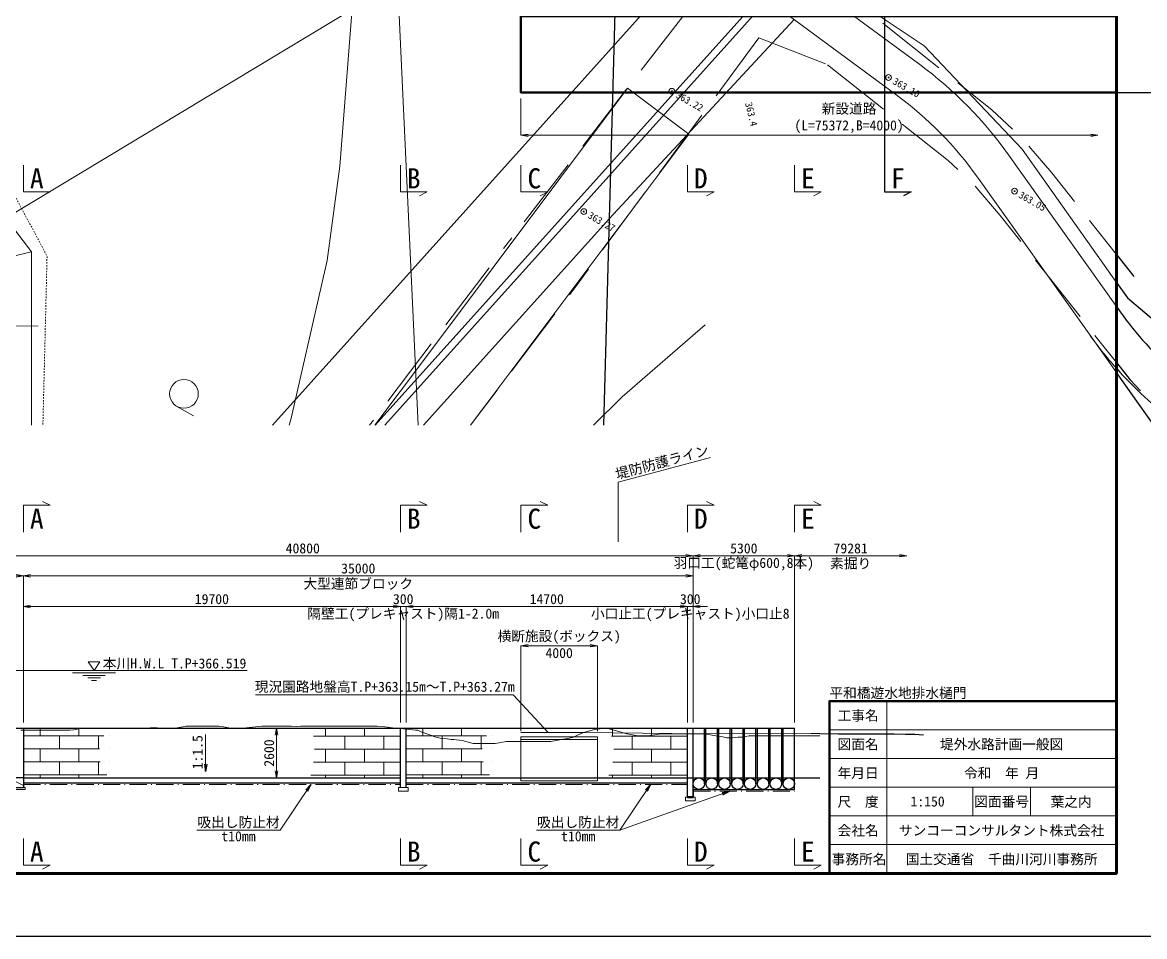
# Model space of a CAD drawing. Header units: millimetres. Extents: x 674276 to 929995, y 351572 to 521225.
# Drawn here: x 776318 to 834960, y 351572 to 399312 of the extents above; entities that cross this region are included whole.
import ezdxf
from ezdxf.enums import TextEntityAlignment as Align

# ---------------------------------------------------------------- set-up
doc = ezdxf.new("R2010")
doc.units = ezdxf.units.MM
doc.header["$LTSCALE"] = 150
doc.header["$PDSIZE"] = 300
doc.linetypes.add('561019', pattern=[1, 0.5, -0.5])
doc.linetypes.add('SXF_一点短鎖線', pattern=[9.25, 6, -1.5, 0.25, -1.5])
doc.layers.get('Defpoints').update_dxf_attribs({"color": 153})
for name, color, linetype, lineweight in [('+line-堤防防護ライン', 5, 'Continuous', 25), ('D-BGD', 7, 'Continuous', 13), ('D-BYP-STR1', 2, 'Continuous', 13), ('D-BYP-STR2', 6, 'Continuous', 25), ('D-BYP-STR4', 6, 'Continuous', 25), ('D-BYP-STR6', 2, 'SXF_一点短鎖線', 13), ('D-BYP-STR7', 2, 'Continuous', 13), ('D-STR', 1, 'Continuous', 50), ('D-STR-DIM', 7, 'Continuous', 13), ('D-STR-HTXT', 7, 'Continuous', 13), ('D-STR-TXT', 7, 'Continuous', 13), ('D-TTL', 2, 'Continuous', 140), ('D-TTL-FRAM', 2, 'Continuous', 50), ('D-TTL-LINE', 7, 'Continuous', 13), ('D-TTL-TXT', 7, 'Continuous', 13), ('●予備設計_LP横断', 7, 'Continuous', 13), ('標高', 7, 'Continuous', 13), ('測点', 7, 'Continuous', 13)]:
    doc.layers.add(name, color=color, linetype=linetype, lineweight=lineweight)
doc.layers.add('D-WORK_1', color=11, linetype='Continuous', plot=False)
doc.styles.add('MS ゴシック', font='MS Gothic.ttf')
doc.styles.add('ＭＳ ゴシック', font='MS Gothic.ttf')
doc.dimstyles.new('DIM-150-F', dxfattribs={"dimscale": 150, "dimtxt": 3.5, "dimasz": 2.5, "dimexe": 0, "dimexo": 2, "dimgap": 0.8, "dimtad": 1, "dimdec": 0, "dimzin": 0, "dimdsep": 46, "dimtxsty": 'MS ゴシック', "dimblk": 'OPEN', "dimcen": 0.1, "dimclrd": 256, "dimclre": 256, "dimclrt": 256, "dimaunit": 1, "dimadec": 4, "dimazin": 0, "dimtfac": 1, "dimtdec": 0, "dimtmove": 2, "dimatfit": 3, "dimldrblk": 'OPEN', "dimfxl": 1, "dimtolj": 1, "dimtzin": 0, "dimlwd": -1, "dimlwe": -1, "dimarcsym": 2})

# ---------------------------------------------------------------- blocks, each defined once
blk = doc.blocks.new('_Open')
at = {"color": 0, "linetype": 'ByBlock', "lineweight": -2}
for p, q in [((-1, 0.17), (0, 0)), ((-1, -0.17), (0, 0)), ((0, 0), (-1, 0))]:
    blk.add_line(p, q, dxfattribs=at)
blk = doc.blocks.new('*D23')
at = {"layer": 'D-STR-DIM', "transparency": 16777216}
for p, q in [((770568, 362756), (770568, 370410)), ((775993, 370410), (770943, 370410)), ((776368, 362756), (776368, 370410))]:
    blk.add_line(p, q, dxfattribs=at)
at = {"layer": 'Defpoints', "color": 0, "transparency": 16777216}
for p in [(770568, 370410), (770568, 362456), (776368, 362456)]:
    blk.add_point(p, dxfattribs=at)
at = {"layer": 'D-STR-DIM', "transparency": 16777216, "xscale": 375, "yscale": 375, "zscale": 375, "rotation": 180}
blk.add_blockref('_Open', (770568, 370410), dxfattribs=at)
at = {"layer": 'D-STR-DIM', "transparency": 16777216, "xscale": 375, "yscale": 375, "zscale": 375}
blk.add_blockref('_Open', (776368, 370410), dxfattribs=at)
at = {"layer": 'D-STR-DIM', "transparency": 16777216, "char_height": 525, "attachment_point": 5, "style": 'MS ゴシック'}
for s, insert in [('\\A1;5800', (773468, 370793)), ('\\A1;川表翼壁', (773468, 369972))]:
    blk.add_mtext(s, dxfattribs=dict(at, insert=insert))
blk = doc.blocks.new('*D24')
at = {"layer": 'D-STR-DIM', "transparency": 16777216}
for p, q in [((776368, 362756), (776368, 370410)), ((776743, 370410), (810993, 370410)), ((811368, 362756), (811368, 370410))]:
    blk.add_line(p, q, dxfattribs=at)
at = {"layer": 'Defpoints', "color": 0, "transparency": 16777216}
for p in [(811368, 370410), (776368, 362456), (811368, 362456, 0)]:
    blk.add_point(p, dxfattribs=at)
at = {"layer": 'D-STR-DIM', "transparency": 16777216, "xscale": 375, "yscale": 375, "zscale": 375, "rotation": 180}
blk.add_blockref('_Open', (776368, 370410), dxfattribs=at)
at = {"layer": 'D-STR-DIM', "transparency": 16777216, "xscale": 375, "yscale": 375, "zscale": 375}
blk.add_blockref('_Open', (811368, 370410), dxfattribs=at)
at = {"layer": 'D-STR-DIM', "transparency": 16777216, "char_height": 525, "attachment_point": 5, "style": 'MS ゴシック'}
for s, insert in [('\\A1;35000', (793868, 370793)), ('\\A1;大型連節ブロック', (793868, 369972))]:
    blk.add_mtext(s, dxfattribs=dict(at, insert=insert))
blk = doc.blocks.new('*D25')
at = {"layer": 'D-STR-DIM', "transparency": 16777216}
for p, q in [((811368, 362756), (811368, 371460)), ((811743, 371460), (816293, 371460)), ((816668, 362756), (816668, 371460))]:
    blk.add_line(p, q, dxfattribs=at)
at = {"layer": 'Defpoints', "color": 0, "transparency": 16777216}
for p in [(816668, 371460), (811368, 362456), (816668, 362456, 641)]:
    blk.add_point(p, dxfattribs=at)
at = {"layer": 'D-STR-DIM', "transparency": 16777216, "xscale": 375, "yscale": 375, "zscale": 375, "rotation": 180}
blk.add_blockref('_Open', (811368, 371460), dxfattribs=at)
at = {"layer": 'D-STR-DIM', "transparency": 16777216, "xscale": 375, "yscale": 375, "zscale": 375}
blk.add_blockref('_Open', (816668, 371460), dxfattribs=at)
at = {"layer": 'D-STR-DIM', "transparency": 16777216, "char_height": 525, "attachment_point": 5, "style": 'MS ゴシック'}
for s, insert in [('\\A1;5300', (814018, 371842)), ('\\A1;羽口工(蛇篭φ600,8本)', (814018, 371017))]:
    blk.add_mtext(s, dxfattribs=dict(at, insert=insert))
blk = doc.blocks.new('*D26')
at = {"layer": 'D-STR-DIM', "transparency": 16777216}
for p, q in [((776368, 362756), (776368, 368810)), ((776743, 368810), (795693, 368810)), ((796068, 362756), (796068, 368810))]:
    blk.add_line(p, q, dxfattribs=at)
at = {"layer": 'Defpoints', "color": 0, "transparency": 16777216}
for p in [(796068, 368810), (776368, 362456), (796068, 362456)]:
    blk.add_point(p, dxfattribs=at)
at = {"layer": 'D-STR-DIM', "transparency": 16777216, "xscale": 375, "yscale": 375, "zscale": 375, "rotation": 180}
blk.add_blockref('_Open', (776368, 368810), dxfattribs=at)
at = {"layer": 'D-STR-DIM', "transparency": 16777216, "xscale": 375, "yscale": 375, "zscale": 375}
blk.add_blockref('_Open', (796068, 368810), dxfattribs=at)
at = {"layer": 'D-STR-DIM', "transparency": 16777216, "insert": (786218, 369193), "char_height": 525, "attachment_point": 5, "style": 'MS ゴシック'}
blk.add_mtext('\\A1;19700', dxfattribs=at)
blk = doc.blocks.new('*D27')
at = {"layer": 'D-STR-DIM', "transparency": 16777216}
for p, q in [((795693, 368810), (795318, 368810)), ((796068, 362756), (796068, 368810)), ((796068, 368810), (796368, 368810)), ((796368, 362756), (796368, 368810)), ((796743, 368810), (797118, 368810))]:
    blk.add_line(p, q, dxfattribs=at)
at = {"layer": 'Defpoints', "color": 0, "transparency": 16777216}
for p in [(796368, 368810), (796068, 362456), (796368, 362456)]:
    blk.add_point(p, dxfattribs=at)
at = {"layer": 'D-STR-DIM', "transparency": 16777216, "xscale": 375, "yscale": 375, "zscale": 375}
blk.add_blockref('_Open', (796068, 368810), dxfattribs=at)
at = {"layer": 'D-STR-DIM', "transparency": 16777216, "xscale": 375, "yscale": 375, "zscale": 375, "rotation": 180}
blk.add_blockref('_Open', (796368, 368810), dxfattribs=at)
at = {"layer": 'D-STR-DIM', "transparency": 16777216, "char_height": 525, "attachment_point": 5, "style": 'MS ゴシック'}
for s, insert in [('\\A1;300', (796218, 369193)), ('\\A1;隔壁工(プレキャスト)隔1-2.0m', (796218, 368369))]:
    blk.add_mtext(s, dxfattribs=dict(at, insert=insert))
blk = doc.blocks.new('*D28')
at = {"layer": 'D-STR-DIM', "transparency": 16777216}
for p, q in [((816668, 362756), (816668, 371460)), ((817043, 371460), (822159, 371460))]:
    blk.add_line(p, q, dxfattribs=at)
at = {"layer": 'Defpoints', "color": 0, "transparency": 16777216}
for p in [(822534, 371460), (822534, 371460), (816668, 362456, 641)]:
    blk.add_point(p, dxfattribs=at)
at = {"layer": 'D-STR-DIM', "transparency": 16777216, "xscale": 375, "yscale": 375, "zscale": 375, "rotation": 180}
blk.add_blockref('_Open', (816668, 371460), dxfattribs=at)
at = {"layer": 'D-STR-DIM', "transparency": 16777216, "xscale": 375, "yscale": 375, "zscale": 375}
blk.add_blockref('_Open', (822534, 371460), dxfattribs=at)
at = {"layer": 'D-STR-DIM', "transparency": 16777216, "char_height": 525, "attachment_point": 5, "style": 'MS ゴシック'}
for s, insert in [('\\A1;79281', (819601, 371842)), ('\\A1;素掘り', (819601, 371034))]:
    blk.add_mtext(s, dxfattribs=dict(at, insert=insert))
blk = doc.blocks.new('*D29')
at = {"layer": 'D-STR-DIM', "transparency": 16777216}
for p, q in [((770568, 362756), (770568, 371460)), ((770943, 371460), (810993, 371460)), ((811368, 362756), (811368, 371460))]:
    blk.add_line(p, q, dxfattribs=at)
at = {"layer": 'Defpoints', "color": 0, "transparency": 16777216}
for p in [(811368, 371460), (770568, 362456), (811368, 362456, -641)]:
    blk.add_point(p, dxfattribs=at)
at = {"layer": 'D-STR-DIM', "transparency": 16777216, "xscale": 375, "yscale": 375, "zscale": 375, "rotation": 180}
blk.add_blockref('_Open', (770568, 371460), dxfattribs=at)
at = {"layer": 'D-STR-DIM', "transparency": 16777216, "xscale": 375, "yscale": 375, "zscale": 375}
blk.add_blockref('_Open', (811368, 371460), dxfattribs=at)
at = {"layer": 'D-STR-DIM', "transparency": 16777216, "insert": (790968, 371843), "char_height": 525, "attachment_point": 5, "style": 'MS ゴシック'}
blk.add_mtext('\\A1;40800', dxfattribs=at)
blk = doc.blocks.new('*D21')
at = {"layer": 'D-STR-DIM', "transparency": 16777216}
for p, q in [((796368, 362756), (796368, 368810)), ((796743, 368810), (810693, 368810)), ((811068, 362756), (811068, 368810))]:
    blk.add_line(p, q, dxfattribs=at)
at = {"layer": 'Defpoints', "color": 0, "transparency": 16777216}
for p in [(811068, 368810), (796368, 362456, 641), (811068, 362456)]:
    blk.add_point(p, dxfattribs=at)
at = {"layer": 'D-STR-DIM', "transparency": 16777216, "xscale": 375, "yscale": 375, "zscale": 375, "rotation": 180}
blk.add_blockref('_Open', (796368, 368810), dxfattribs=at)
at = {"layer": 'D-STR-DIM', "transparency": 16777216, "xscale": 375, "yscale": 375, "zscale": 375}
blk.add_blockref('_Open', (811068, 368810), dxfattribs=at)
at = {"layer": 'D-STR-DIM', "transparency": 16777216, "insert": (803718, 369192), "char_height": 525, "attachment_point": 5, "style": 'MS ゴシック'}
blk.add_mtext('\\A1;14700', dxfattribs=at)
blk = doc.blocks.new('*D22')
at = {"layer": 'D-STR-DIM', "transparency": 16777216}
for p, q in [((810693, 368810), (810318, 368810)), ((811068, 362756), (811068, 368810)), ((811068, 368810), (811368, 368810)), ((811368, 362756), (811368, 368810)), ((811743, 368810), (812118, 368810))]:
    blk.add_line(p, q, dxfattribs=at)
at = {"layer": 'Defpoints', "color": 0, "transparency": 16777216}
for p in [(811368, 368810), (811068, 362456), (811368, 362456)]:
    blk.add_point(p, dxfattribs=at)
at = {"layer": 'D-STR-DIM', "transparency": 16777216, "xscale": 375, "yscale": 375, "zscale": 375}
blk.add_blockref('_Open', (811068, 368810), dxfattribs=at)
at = {"layer": 'D-STR-DIM', "transparency": 16777216, "xscale": 375, "yscale": 375, "zscale": 375, "rotation": 180}
blk.add_blockref('_Open', (811368, 368810), dxfattribs=at)
at = {"layer": 'D-STR-DIM', "transparency": 16777216, "char_height": 525, "attachment_point": 5, "style": 'MS ゴシック'}
for s, insert in [('\\A1;300', (811218, 369192)), ('\\A1;小口止工(プレキャスト)小口止8', (811218, 368368))]:
    blk.add_mtext(s, dxfattribs=dict(at, insert=insert))
blk = doc.blocks.new('*D30')
at = {"layer": 'D-STR-DIM', "transparency": 16777216}
for p, q in [((787958, 362456), (789594, 362456)), ((789594, 362081), (789594, 360231)), ((787958, 359856), (789594, 359856))]:
    blk.add_line(p, q, dxfattribs=at)
at = {"layer": 'Defpoints', "color": 0, "transparency": 16777216}
for p in [(787658, 362456), (787658, 359856), (789594, 359856)]:
    blk.add_point(p, dxfattribs=at)
at = {"layer": 'D-STR-DIM', "transparency": 16777216, "xscale": 375, "yscale": 375, "zscale": 375}
for p, rotation in [((789594, 362456), 90), ((789594, 359856), 270)]:
    blk.add_blockref('_Open', p, dxfattribs=dict(at, rotation=rotation))
at = {"layer": 'D-STR-DIM', "transparency": 16777216, "insert": (789211, 361156), "char_height": 525, "attachment_point": 5, "rotation": 90, "style": 'MS ゴシック'}
blk.add_mtext('\\A1;2600', dxfattribs=at)
blk = doc.blocks.new('*D31')
at = {"layer": 'D-STR-DIM', "transparency": 16777216}
for p, q in [((802368, 362306), (802368, 366760)), ((802743, 366760), (805993, 366760)), ((806368, 362306), (806368, 366760))]:
    blk.add_line(p, q, dxfattribs=at)
at = {"layer": 'Defpoints', "color": 0, "transparency": 16777216}
for p in [(806368, 366760), (802368, 362006), (806368, 362006)]:
    blk.add_point(p, dxfattribs=at)
at = {"layer": 'D-STR-DIM', "transparency": 16777216, "xscale": 375, "yscale": 375, "zscale": 375, "rotation": 180}
blk.add_blockref('_Open', (802368, 366760), dxfattribs=at)
at = {"layer": 'D-STR-DIM', "transparency": 16777216, "xscale": 375, "yscale": 375, "zscale": 375}
blk.add_blockref('_Open', (806368, 366760), dxfattribs=at)
at = {"layer": 'D-STR-DIM', "transparency": 16777216, "char_height": 525, "attachment_point": 5, "style": 'MS ゴシック'}
for s, insert in [('\\A1;横断施設(ボックス)', (804368, 367195)), ('\\A1;4000', (804368, 366377))]:
    blk.add_mtext(s, dxfattribs=dict(at, insert=insert))
blk = doc.blocks.new('M6331')
at = {"layer": '●予備設計_LP横断', "linetype": 'Continuous', "lineweight": 9}
blk.add_line((0, -0.75), (1, -0.75), dxfattribs=at)
blk.add_circle((0, 0), 0.75, dxfattribs=at)
blk = doc.blocks.new('*D40')
at = {"layer": 'D-STR-DIM', "transparency": 16777216}
for p, q in [((802368, 395349), (802368, 393421)), ((802743, 393421), (832148, 393421))]:
    blk.add_line(p, q, dxfattribs=at)
at = {"layer": 'Defpoints', "color": 0, "transparency": 16777216}
for p in [(802368, 395649), (832523, 393421, -641), (832523, 393421)]:
    blk.add_point(p, dxfattribs=at)
at = {"layer": 'D-STR-DIM', "transparency": 16777216, "xscale": 375, "yscale": 375, "zscale": 375, "rotation": 180}
blk.add_blockref('_Open', (802368, 393421), dxfattribs=at)
at = {"layer": 'D-STR-DIM', "transparency": 16777216, "xscale": 375, "yscale": 375, "zscale": 375}
blk.add_blockref('_Open', (832523, 393421), dxfattribs=at)
at = {"layer": 'D-STR-DIM', "transparency": 16777216, "insert": (819517, 394305), "char_height": 525, "width": 3981.27, "attachment_point": 5, "style": 'MS ゴシック'}
blk.add_mtext('\\A1;新設道路(L=75372,B=4000)', dxfattribs=at)

msp = doc.modelspace()

# ---------------------------------------------------------------- hatches: boundary and pattern name
at = {"layer": 'D-BYP-STR1', "ltscale": 0.01}
h = msp.add_hatch(dxfattribs=at)
h.set_pattern_fill('AR-BRSTD', color=256, scale=10, angle=180)
h.set_pattern_definition([(180, (71116.6, 979855.1), (-8e-14, -677.418), []), (270, (71116.6, 979855.1), (1016, -677.418), [677.418, -677.418])])
edge = h.paths.add_edge_path()
edge.add_line((776367.9, 359856.5), (780884.2, 359856.5))
edge.add_arc((782124.4, 361156.5), 1796.7, 133.652127, 226.347873, ccw=False)
edge.add_line((780884.2, 362456.5), (776367.9, 362456.5))
edge.add_line((776367.9, 362456.5), (776367.9, 359856.5))
at = {"layer": 'D-BYP-STR1'}
h = msp.add_hatch(dxfattribs=at)
h.set_pattern_fill('AR-BRSTD', color=256, scale=10)
h.set_pattern_definition([(3e-08, (1477958.44, 1031998), (-4e-07, 677.418), []), (90, (1477958.4, 1031998), (-1016, 677.418), [677.418, -677.418])])
edge = h.paths.add_edge_path()
edge.add_line((796067.9, 359856.5), (791353.6, 359856.5))
edge.add_arc((786691.2, 361326), 4888.4, 342.505867, 373.371348)
edge.add_line((791447.1, 362456.5), (796067.9, 362456.5))
edge.add_line((796067.9, 362456.5), (796067.9, 359856.5))
at = {"layer": 'D-BYP-STR1', "ltscale": 0.01}
h = msp.add_hatch(dxfattribs=at)
h.set_pattern_fill('AR-BRSTD', color=256, scale=10, angle=180)
h.set_pattern_definition([(180, (91116.6, 979855.1), (-8e-14, -677.418), []), (270, (91116.6, 979855.1), (1016, -677.418), [677.418, -677.418])])
edge = h.paths.add_edge_path()
edge.add_line((796367.9, 359856.5), (800884.2, 359856.5))
edge.add_arc((802124.4, 361156.5), 1796.7, 133.652127, 226.347873, ccw=False)
edge.add_line((800884.2, 362456.5), (796367.9, 362456.5))
edge.add_line((796367.9, 362456.5), (796367.9, 359856.5))
at = {"layer": 'D-BYP-STR1'}
h = msp.add_hatch(dxfattribs=at)
h.set_pattern_fill('AR-BRSTD', color=256, scale=10)
h.set_pattern_definition([(3e-08, (1492958.44, 1031998), (-4e-07, 677.418), []), (90, (1492958.4, 1031998), (-1016, 677.418), [677.418, -677.418])])
edge = h.paths.add_edge_path()
edge.add_line((811067.9, 359856.5), (806882.9, 359856.5))
edge.add_arc((804404.6, 361210.2), 2823.9, 331.355909, 386.189599)
edge.add_line((806938.6, 362456.5), (811067.9, 362456.5))
edge.add_line((811067.9, 362456.5), (811067.9, 359856.5))

# ---------------------------------------------------------------- linework, layer by layer
at = {"layer": '+line-堤防防護ライン', "elevation": 0}
msp.add_lwpolyline([(807703.7, 430124.5), (807796.2, 418881.6), (806675.9, 378273)], dxfattribs=at)
at = {"layer": 'D-BGD', "linetype": 'Continuous'}
for p, q in [((810949.2, 399781.8, 363439), (808656.6, 396814.7, 363467)), ((821274.1, 399275, 363303), (824212.6, 396944.6, 363260)), ((814793.3, 398503, 363310), (812568.9, 395484, 363366)), ((814793.3, 398503, 363310), (818288.2, 397144.6, 363310)), ((818385.5, 397107.2, 363310), (821321.7, 394774.7, 363268)), ((807891.7, 395825.2, 363477), (805599.1, 392858.1, 363505)), ((811828.2, 394478.3, 363384), (809604.6, 391458.8, 363440)), ((804834.7, 391869.5, 363514), (802541.6, 388901.4, 363542)), ((808863.4, 390452.3, 363459), (806639.4, 387434.1, 363515)), ((832078.3, 388976.9, 363195), (833491.7, 387189.2, 363219.9)), ((801464.2, 387498.7, 363555), (801899.3, 388071, 363550)), ((798438.9, 383517.9, 363586), (800707.6, 386503.4, 363563)), ((829265.5, 386888.8, 363193), (831591.6, 383948.5, 363234)), ((805898.2, 386427.6, 363533), (805236.8, 385529.7, 363550)), ((804901.2, 385088.3, 363554), (805236.8, 385529.7, 363550)), ((801876.7, 381106.9, 363586), (804145.4, 384092.5, 363562)), ((767417, 383485.3), (777145, 383453)), ((795412.7, 379537.5, 363618), (797682.2, 382522.5, 363594)), ((799725.1, 378273, 363608.7), (801120.9, 380111.1, 363594)), ((794452.7, 378273, 363628.1), (794656.9, 378541.6, 363626))]:
    msp.add_line(p, q, dxfattribs=at)
at = {"layer": 'D-BGD', "linetype": '561019', "flags": 128}
msp.add_lwpolyline([(771763.5, 430124.5), (771860, 426368.6), (770769.3, 402990.3), (770925, 399980.3), (771843.4, 397899.9), (777604.8, 387110.4), (777387.6, 378273)], dxfattribs=at)
at = {"layer": 'D-BGD', "linetype": 'Continuous', "elevation": 363000, "flags": 128}
for points in [[(780691.4, 430124.5), (780771, 429831.4), (781639.5, 427933.1), (785467.7, 421208.8), (790459.6, 414829.5), (791931, 411626.2), (793293.1, 408016.1), (793831.4, 403618.9), (792900.2, 391811.3), (792238.9, 386876.4), (790357.6, 378639.2), (790255.3, 378273)], [(806164.1, 378273), (807662.8, 379759.2), (811997.9, 383516.5)]]:
    msp.add_lwpolyline(points, dxfattribs=at)
at = {"layer": 'D-BGD', "linetype": 'Continuous', "flags": 128}
for points in [[(794586.3, 430124.5), (797001.9, 378273)], [(794741.4, 378273), (797386.4, 381803.3), (807936.3, 395874.6), (811136.5, 393475.7)], [(811136.5, 393475.7), (800587.1, 379405.2), (799738.9, 378273)]]:
    msp.add_lwpolyline(points, dxfattribs=at)
at = {"layer": 'D-BGD'}
for points in [[(805741.3, 407354.5), (775455.7, 389094.3)], [(811778.6, 403179.9), (789378.2, 378273)], [(817438.6, 402105.8), (823449.2, 398093.4)], [(817074.6, 401637.7), (823215.4, 397109.6)], [(814752.7, 400505.1), (794758, 378273)], [(815138.8, 400376.6), (804955.6, 389060.4)], [(815677.5, 400182.9), (822028.4, 395499.9)], [(816646.5, 399468.4), (806975.6, 389058.2)], [(823449.2, 398093.4), (828561.4, 392692.8)], [(769424.6, 397032), (776799, 387326.4)], [(827857.8, 392389.8), (833491.7, 384478.8)], [(828561.4, 392692.8), (833491.7, 385739.4)], [(826228.7, 391229.6), (832057.3, 383045.2)], [(804955.6, 389060.4), (795257.8, 378273)], [(806975.6, 389058.2), (797279.8, 378273)], [(776799, 387326.4), (767246.4, 385061.1)], [(776788.8, 378273), (776799, 387326.4)], [(833491.7, 381031), (832057.3, 383045.2)]]:
    msp.add_lwpolyline(points, dxfattribs=at)
at = {"layer": 'D-BGD', "linetype": 'Continuous', "extrusion": (-0.0135, -0.035404, 0.999282), "elevation": 337819.2}
msp.add_lwpolyline([(629892.3, 677459.4), (632062.6, 676773.2), (633427.7, 676219)], dxfattribs=at)
at = {"layer": 'D-BGD', "linetype": 'Continuous', "extrusion": (-0.040229, -0.068491, 0.99684), "elevation": 302040.2}
msp.add_lwpolyline([(509494.8, 782657.3), (512515, 782229.2), (513198.4, 782078.2)], dxfattribs=at)
at = {"layer": 'D-BGD', "linetype": 'Continuous', "extrusion": (0.388587, 0.319274, 0.864329), "elevation": 761444.1}
msp.add_lwpolyline([(-222688.3, -586476.7), (-224518.5, -586522.4), (-226437.2, -586480.7)], dxfattribs=at)
at = {"layer": 'D-BGD', "linetype": 'Continuous', "extrusion": (0.426372, 0.34905, 0.834488), "elevation": 791699.3}
msp.add_lwpolyline([(-220936, -539858.6), (-222948.1, -539909.5), (-224685.6, -539875)], dxfattribs=at)
at = {"layer": 'D-BGD', "linetype": 'Continuous', "extrusion": (0.22763, 0.193389, 0.954351), "elevation": 610199.8}
msp.add_lwpolyline([(-247064.6, -733529), (-248875.2, -733463)], dxfattribs=at)
at = {"layer": 'D-BGD', "linetype": 'Continuous', "lineweight": 13}
for points in [[(817991.7, 362056.5), (817934.8, 362056.5), (817748.9, 362056.5), (817497.7, 362056.5), (817172.2, 362056.5), (816931.4, 362056.5), (816595.5, 362056.5), (816141.6, 362056.5), (816018.8, 362056.5), (815985.7, 362056.5), (815928, 362056.5), (815619.5, 362056.5), (815442.1, 362056.5), (814924.6, 362056.5), (814865.4, 362056.5), (814785.4, 362056.5), (814288.7, 362056.5), (813921.2, 361992.8), (813712, 361977.3), (813429.3, 361956.5), (813135.3, 361956.5), (812917.8, 361994.2), (812558.6, 362056.5), (812073.2, 362140.7), (811981.9, 362149.8), (811914.4, 362156.5), (811405.2, 362156.5), (810911, 362156.5), (810828.5, 362156.5), (810717.1, 362156.5), (810251.8, 362156.5), (809907.6, 362156.5), (809675.1, 362156.5), (809360.9, 362102), (809098.4, 362075.8), (808904.2, 362056.5), (808661.3, 362056.5), (808521.7, 362056.5), (808295.1, 362095.8), (807945, 362156.5), (807928.9, 362156.5), (807900.8, 362164.2), (807368.3, 362309.6), (806897.4, 362438.2), (806791.6, 362456.5), (806648.7, 362431.7), (806214.9, 362388.5), (805894, 362300.8), (805638.2, 362231), (805292.6, 362076.7), (805061.5, 361973.5), (804890.6, 361926.9), (804484.8, 361856.5), (803936.4, 361761.4), (803908.1, 361756.5), (803900.5, 361756.5), (803887.2, 361756.5), (803534.3, 361756.5), (803331.4, 361756.5), (802883.8, 361756.5), (802754.7, 361756.5), (802580.3, 361756.5), (802178, 361756.5), (801880.4, 361756.5), (801601.3, 361756.5), (801224.2, 361691.1), (801024.6, 361656.5), (800877, 361656.5), (800447.9, 361656.5), (799873.6, 361656.5), (799871.2, 361656.7), (799868.1, 361657.6), (799294.5, 361814.2), (798870.2, 361856.5), (798717.8, 361871.7), (798512, 361892.2), (798141.1, 361929.1), (797866.8, 362004.1), (797564.4, 362116.8), (797155.8, 362269.1), (796987.7, 362344.1), (796863.4, 362356.5), (796411, 362401.6), (795860, 362456.5), (795834.3, 362456.5), (795799.7, 362462.5), (795257.6, 362516.5), (794856.6, 362556.5), (794745, 362556.5), (794680.9, 362556.5), (794378.8, 362556.5), (794104.2, 362556.5), (794012.6, 362556.5), (793853.2, 362556.5), (793527.5, 362556.5), (793087.5, 362556.5), (792950.8, 362556.5), (792914, 362556.5), (792849.8, 362556.5), (792547.7, 362556.5), (792374.1, 362556.5), (791846.4, 362556.5), (791797.4, 362551.6), (791731.3, 362556.5), (791220.7, 362556.5), (790843, 362556.5), (790644, 362536.7), (790375.2, 362556.5), (790067.3, 362556.5), (789839.6, 362556.5), (789490.6, 362556.5), (789019.1, 362556.5), (788914, 362556.5), (788836.2, 362556.5), (788337.3, 362506.8), (787832.7, 362456.5), (787760.6, 362456.5), (787663, 362456.5), (787183.9, 362456.5), (786829.3, 362518), (786607.2, 362556.5), (786306.9, 362556.5), (786030.5, 362556.5), (785825.9, 362556.5), (785453.8, 362556.5), (784950.7, 362556.5), (784877.1, 362556.5), (784822.5, 362547), (784300.4, 362456.5), (783819.1, 362456.5), (783723.7, 362456.5), (783594.6, 362456.5), (783147, 362489.5), (782815.7, 362456.5), (782570.3, 362456.5), (782238.5, 362456.5), (781993.6, 362456.5), (781812.3, 362456.5), (781416.9, 362456.5), (781195, 362456.5), (780840.2, 362456.5), (780808.9, 362456.5), (780263.5, 362456.5), (779805.5, 362456.5), (779730.1, 362456.5), (779686.8, 362456.5), (779363.9, 362456.5), (779110.1, 362387.2), (778997.7, 362376), (778802.1, 362356.5), (778533.4, 362356.5), (778170.1, 362356.5), (777956.7, 362356.5), (777798.7, 362356.5), (777380, 362356.5), (776814, 362356.5), (776803.3, 362356.5), (776795.3, 362356.5), (776226.6, 362356.5)], [(802367.9, 362226.5), (805654.1, 362226.5), (810256.6, 362176.5), (814778.1, 362166.5), (817544.2, 362176.5), (817991.7, 362173.3)]]:
    msp.add_lwpolyline(points, dxfattribs=at)
at = {"layer": 'D-BGD'}
for centre, radius, start, end in [((810752.3, 380207.8), 21000, 35.457226, 53.595588), ((810752.3, 380207.8), 19000, 35.457226, 53.595588), ((849162.9, 395227.2), 21000, 215.457226, 221.733912)]:
    msp.add_arc(centre, radius, start, end, dxfattribs=at)
at = {"layer": 'D-BYP-STR1', "ltscale": 5}
for p, q in [((802367.9, 361856.5), (806367.9, 361856.5)), ((802367.9, 359856.5), (806367.9, 359856.5)), ((802367.9, 359856.5), (806367.9, 359856.5))]:
    msp.add_line(p, q, dxfattribs=at)
at = {"layer": 'D-BYP-STR1', "linetype": 'SXF_一点短鎖線'}
for p, q in [((776367.9, 359516.5), (796067.9, 359516.5, 0)), ((796367.9, 359516.5, 0), (811067.9, 359516.5, 0)), ((811367.9, 359166.5, 0), (816667.9, 359166.5, 0))]:
    msp.add_line(p, q, dxfattribs=at)
at = {"layer": 'D-BYP-STR1', "ltscale": 5}
msp.add_lwpolyline([(802367.9, 362006.5), (806367.9, 362006.5), (806367.9, 359706.5), (802367.9, 359706.5)], close=True, dxfattribs=at)
at = {"layer": 'D-BYP-STR2', "ltscale": 0.01}
msp.add_line((816667.9, 359856.5), (817991.7, 359856.5), dxfattribs=at)
at = {"layer": 'D-BYP-STR4'}
for p, q in [((770367.9, 362456.5), (776367.9, 362456.5)), ((772867.9, 362456.5), (776367.9, 362456.5)), ((776367.9, 362456.5), (776367.9, 359356.5)), ((776367.9, 359856.5), (769667.9, 359856.5)), ((775767.9, 359356.5), (776367.9, 359356.5))]:
    msp.add_line(p, q, dxfattribs=at)
at = {"layer": 'D-BYP-STR6', "linetype": 'SXF_一点短鎖線'}
msp.add_lwpolyline([(776367.9, 359456.5), (768569.9, 363355.5), (761329.9, 366975.5), (754329.9, 366975.5), (728359.6, 359956.5)], dxfattribs=at)
at = {"layer": 'D-BYP-STR7'}
for p, q in [((775726.5, 359256.5), (776467.9, 359256.5)), ((776367.9, 359356.5), (776467.9, 359356.5)), ((776467.9, 359356.5), (776467.9, 359256.5))]:
    msp.add_line(p, q, dxfattribs=at)
msp.add_lwpolyline([(795967.9, 359156.5), (796467.9, 359156.5), (796467.9, 359356.5), (795967.9, 359356.5)], close=True, dxfattribs=at)
at = {"layer": 'D-BYP-STR7', "elevation": 0}
msp.add_lwpolyline([(810967.9, 358656.5), (811467.9, 358656.5), (811467.9, 358856.5), (810967.9, 358856.5)], close=True, dxfattribs=at)
at = {"layer": 'D-STR', "lineweight": 30}
for p, q in [((776367.9, 362456.5), (816667.9, 362456.5)), ((796067.9, 359356.5), (796067.9, 362456.5)), ((796367.9, 359356.5), (796367.9, 362456.5)), ((811067.9, 358856.5, 0), (811067.9, 362456.5, 0)), ((811367.9, 358856.5, 0), (811367.9, 362456.5, 0)), ((811967.9, 359556.5, 0), (811967.9, 362456.5)), ((812039.4, 359556.5, 0), (812039.4, 362456.5)), ((812639.4, 359556.5, 0), (812639.4, 362456.5)), ((812710.8, 359556.5, 0), (812710.8, 362456.5)), ((813310.8, 359556.5, 0), (813310.8, 362456.5)), ((813382.2, 359556.5, 0), (813382.2, 362456.5)), ((813982.2, 359556.5, 0), (813982.2, 362456.5)), ((814053.7, 359556.5, 0), (814053.7, 362456.5)), ((814653.7, 359556.5, 0), (814653.7, 362456.5)), ((814725.1, 359556.5, 0), (814725.1, 362456.5)), ((815325.1, 359556.5, 0), (815325.1, 362456.5)), ((815396.5, 359556.5, 0), (815396.5, 362456.5)), ((815996.5, 359556.5, 0), (815996.5, 362456.5)), ((816067.9, 359556.5, 0), (816067.9, 362456.5)), ((816667.9, 359256.5, 0), (816667.9, 362456.5, 0)), ((776367.9, 359856.5), (796067.9, 359856.5)), ((776367.9, 359606.5), (796067.9, 359606.5)), ((796367.9, 359856.5), (816667.9, 359856.5)), ((796367.9, 359606.5), (811067.9, 359606.5)), ((811367.9, 359256.5, 0), (816667.9, 359256.5, 0)), ((811367.9, 359256.5, 0), (811367.9, 358856.5, 0)), ((811067.9, 358856.5, 0), (811367.9, 358856.5, 0))]:
    msp.add_line(p, q, dxfattribs=at)
at = {"layer": 'D-STR', "ltscale": 0.01}
msp.add_line((811067.9, 358856.5, 0), (811367.9, 358856.5, 0), dxfattribs=at)
at = {"layer": 'D-STR'}
msp.add_lwpolyline([(833491.7, 399648.8), (802367.9, 399648.8), (802367.9, 395648.8), (833491.7, 395648.8)], dxfattribs=at)
at = {"layer": 'D-STR', "lineweight": 30}
for centre in [(811667.9, 359556.5, 0), (812339.4, 359556.5, 0), (813010.8, 359556.5, 0), (813682.2, 359556.5, 0), (814353.7, 359556.5, 0), (815025.1, 359556.5, 0), (815696.5, 359556.5, 0), (816367.9, 359556.5, 0)]:
    msp.add_circle(centre, 300, dxfattribs=at)
at = {"layer": 'D-STR-HTXT'}
for p, q in [((807442.2, 375304.8, 0), (812271.8, 376598.8, 0)), ((780360.7, 365925.5), (779760.7, 365925.5)), ((780060.7, 365475.5), (779760.7, 365925.5)), ((780060.7, 365475.5), (780360.7, 365925.5)), ((763100.1, 365475.5), (788067.9, 365475.5)), ((781185.7, 365343.5), (778935.7, 365343.5)), ((780645.7, 365211.5), (779475.7, 365211.5)), ((780390.7, 365079.5), (779730.7, 365079.5)), ((780192.7, 364947.5), (779928.7, 364947.5)), ((788499.8, 364200.1, 0), (801956, 364200.1, 0)), ((801956, 364200.1, 0), (803798.6, 362226.5)), ((785433.6, 357122.1, 0), (789783.5, 357122.1, 0)), ((803187.5, 357122.1, 0), (807537.5, 357122.1, 0))]:
    msp.add_line(p, q, dxfattribs=at)
at = {"layer": 'D-STR-HTXT', "color": 7, "linetype": 'Continuous', "lineweight": 18}
msp.add_line((807442.2, 372189.3, 0), (807442.2, 375304.8, 0), dxfattribs=at)
at = {"layer": 'D-STR-HTXT'}
for points, elevation in [([(776367.9, 391859), (776367.9, 390459), (777767.9, 390459), (777367.9, 390259)], 0), ([(811068.2, 391859), (811068.2, 390459), (812468.2, 390459), (812068.2, 390259)], -641.1), ([(816667.9, 391859), (816667.9, 390459), (818067.9, 390459), (817667.9, 390259)], -641.1), ([(776367.9, 372696), (776367.9, 374096), (777767.9, 374096), (777367.9, 374296)], 0), ([(811068.2, 372696), (811068.2, 374096), (812468.2, 374096), (812068.2, 374296)], -641.1), ([(816667.9, 372696), (816667.9, 374096), (818067.9, 374096), (817667.9, 374296)], -641.1), ([(776367.9, 356699.7), (776367.9, 355299.7), (777767.9, 355299.7), (777367.9, 355099.7)], 0), ([(811068.2, 356699.7), (811068.2, 355299.7), (812468.2, 355299.7), (812068.2, 355099.7)], -641.1), ([(816667.9, 356699.7), (816667.9, 355299.7), (818067.9, 355299.7), (817667.9, 355099.7)], -641.1)]:
    msp.add_lwpolyline(points, dxfattribs=dict(at, elevation=elevation))
for points in [[(796067.9, 391859), (796067.9, 390459), (797467.9, 390459), (797067.9, 390259)], [(802367.9, 391859), (802367.9, 390459), (803767.9, 390459), (803367.9, 390259)], [(796067.9, 372696), (796067.9, 374096), (797467.9, 374096), (797067.9, 374296)], [(802367.9, 372696), (802367.9, 374096), (803767.9, 374096), (803367.9, 374296)], [(796067.9, 356699.7), (796067.9, 355299.7), (797467.9, 355299.7), (797067.9, 355099.7)], [(802367.9, 356699.7), (802367.9, 355299.7), (803767.9, 355299.7), (803367.9, 355099.7)]]:
    msp.add_lwpolyline(points, dxfattribs=at)
at = {"layer": 'D-TTL'}
msp.add_lwpolyline([(833491.7, 437372.5), (833491.7, 354872.5), (713491.7, 354872.5), (713491.7, 437372.5)], close=True, dxfattribs=at)
at = {"layer": 'D-TTL-FRAM'}
msp.add_lwpolyline([(818491.7, 354872.5), (818491.7, 363872.5), (833491.7, 363872.5)], dxfattribs=at)
at = {"layer": 'D-TTL-LINE'}
for p, q in [((821491.7, 354872.5), (821491.7, 363872.5)), ((818491.7, 362372.5), (833491.7, 362372.5)), ((818491.7, 360872.5), (833491.7, 360872.5)), ((818491.7, 359372.5), (833491.7, 359372.5)), ((825991.7, 357872.5), (825991.7, 359372.5)), ((828991.7, 357872.5), (828991.7, 359372.5)), ((818491.7, 357872.5), (833491.7, 357872.5)), ((818491.7, 356372.5), (833491.7, 356372.5))]:
    msp.add_line(p, q, dxfattribs=at)
at = {"layer": 'D-WORK_1'}
msp.add_line((821367.9, 424717.3), (821367.9, 390459), dxfattribs=at)
msp.add_lwpolyline([(821367.9, 391859), (821367.9, 390459), (822767.9, 390459), (822367.9, 390259)], dxfattribs=at)
at = {"layer": 'Defpoints'}
msp.add_line((833491.7, 387189.2, 363219.9), (834403.9, 386035.7, 363236), dxfattribs=at)
at = {"layer": 'Defpoints', "color": 1}
msp.add_lwpolyline([(710416.7, 351572.5), (710416.7, 440672.5), (836566.7, 440672.5), (836566.7, 351572.5)], close=True, dxfattribs=at)
at = {"layer": 'Defpoints'}
for points in [[(833491.7, 395648.8), (836566.7, 395648.8)], [(833491.7, 385739.4), (834059.9, 384938.1)], [(834059.9, 384938.1), (836566.7, 382818.2)], [(833491.7, 384478.8), (833686.4, 384205.4)], [(836566.7, 376713.2), (833491.7, 381031)]]:
    msp.add_lwpolyline(points, dxfattribs=at)
at = {"layer": 'Defpoints', "extrusion": (0.22763, 0.193389, 0.954351), "elevation": 610199.8}
msp.add_lwpolyline([(-248875.2, -733463), (-250004.3, -733421.9), (-250812, -733455.4)], dxfattribs=at)
at = {"layer": 'Defpoints', "lineweight": 30}
msp.add_lwpolyline([(817991.7, 362173.3), (818959.9, 362166.5), (820006, 362166.5), (821034.2, 362166.5), (821872.6, 362156.5), (822461.1, 362136.5), (822954.1, 362136.5), (823401.3, 362106.5)], dxfattribs=at)
at = {"layer": 'Defpoints', "linetype": 'Continuous', "lineweight": 13}
for centre in [(821580.5, 396436.8), (810256.6, 395717.3), (828165.6, 390501.6), (805654.1, 389434.2)]:
    msp.add_circle(centre, 25, dxfattribs=at)
at = {"layer": 'Defpoints'}
for radius, start, end in [(19000, 215.457226, 228.474429), (21000, 221.733912, 233.143298)]:
    msp.add_arc((849162.9, 395227.2), radius, start, end, dxfattribs=at)
at = {"layer": '測点', "linetype": 'Continuous', "lineweight": 13}
for centre in [(821580.5, 396436.8), (810256.6, 395717.3), (828165.6, 390501.6), (805654.1, 389434.2)]:
    msp.add_circle(centre, 150, dxfattribs=at)

# ---------------------------------------------------------------- block references
at = {"layer": 'D-BGD', "linetype": 'Continuous', "lineweight": 9, "xscale": 1000, "yscale": 1000, "zscale": 1000, "rotation": 330.109124671979}
msp.add_blockref('M6331', (784758.2, 379913), dxfattribs=at)

# ---------------------------------------------------------------- texts
at = {"layer": 'D-BGD', "linetype": 'Continuous', "style": 'MS ゴシック'}
msp.add_text('363.4', height=375, rotation=283.669421, dxfattribs=at).set_placement((814079.4, 395097.9))
at = {"layer": 'D-STR-HTXT', "style": 'ＭＳ ゴシック'}
msp.add_text('1:1.5', height=525, rotation=90, dxfattribs=at).set_placement((785890.3, 361197.9), align=Align.BOTTOM_CENTER)
at = {"layer": 'D-STR-TXT', "style": 'ＭＳ ゴシック'}
for s, p in [('A', (777067.9, 391169.6, 0)), ('B', (796767.9, 391169.6)), ('C', (803067.9, 391169.6)), ('D', (811768.2, 391169.6, -641.1)), ('E', (817367.9, 391169.6, -641.1)), ('A', (777067.9, 373396, 0)), ('B', (796767.9, 373396)), ('C', (803067.9, 373396)), ('D', (811768.2, 373396, -641.1)), ('E', (817367.9, 373396, -641.1)), ('C', (803067.9, 356010.4)), ('A', (777067.9, 356010.4, 0)), ('B', (796767.9, 356010.4)), ('D', (811768.2, 356010.4, -641.1)), ('E', (817367.9, 356010.4, -641.1))]:
    msp.add_text(s, height=1050, dxfattribs=at).set_placement(p, align=Align.MIDDLE_CENTER)
at = {"layer": 'D-STR-TXT', "style": 'MS ゴシック'}
msp.add_text('堤防防護ライン', height=525, rotation=15, dxfattribs=at).set_placement((809857, 375951.8, 323860), align=Align.BOTTOM_CENTER)
at = {"layer": 'D-STR-TXT', "color": 7, "style": 'ＭＳ ゴシック'}
msp.add_text('本川H.W.L T.P+366.519', height=525, dxfattribs=at).set_placement((780515.6, 365574.7))
at = {"layer": 'D-STR-TXT', "style": 'MS ゴシック'}
for s, p in [('現況園路地盤高T.P+363.15m〜T.P+363.27m', (795252.6, 364200.1, 0)), ('吸出し防止材', (787608.5, 357122.1, 0)), ('吸出し防止材', (805362.5, 357122.1, 0))]:
    msp.add_text(s, height=525, dxfattribs=at).set_placement(p, align=Align.BOTTOM_CENTER)
for p in [(787608.5, 357072.1, 0), (805362.5, 357072.1, 0)]:
    msp.add_text('t10mm', height=525, dxfattribs=at).set_placement(p, align=Align.TOP_CENTER)
at = {"layer": 'D-TTL-TXT', "style": 'MS ゴシック'}
msp.add_text('平和橋遊水地排水樋門', height=525, dxfattribs=at).set_placement((818491.7, 363872.5), align=Align.BOTTOM_LEFT)
for s, p in [('工事名', (819991.7, 363122.5)), ('図面名', (819991.7, 361622.5)), ('堤外水路計画一般図', (827491.7, 361622.5)), ('年月日', (819991.7, 360122.5)), ('令和  年 月', (827491.7, 360122.5)), ('尺\u3000度', (819991.7, 358622.5)), ('図面番号', (827491.7, 358622.5)), ('葉之内', (831121.4, 358622.5)), ('1:150', (823621.4, 358622.5)), ('会社名', (819991.7, 357122.5)), ('サンコーコンサルタント株式会社', (827491.7, 357122.5)), ('事務所名', (820039.9, 355622.5)), ('国土交通省\u3000千曲川河川事務所', (827491.7, 355622.5))]:
    msp.add_text(s, height=525, dxfattribs=at).set_placement(p, align=Align.MIDDLE)
at = {"layer": 'D-WORK_1', "style": 'ＭＳ ゴシック'}
msp.add_text('F', height=1050, dxfattribs=at).set_placement((822067.9, 391169.6), align=Align.MIDDLE_CENTER)
at = {"layer": '標高', "style": 'ＭＳ ゴシック'}
for s, p in [('363.10', (822514.4, 395909.3)), ('363.22', (811190.5, 395189.8)), ('363.05', (829099.5, 389974)), ('363.27', (806588, 388906.7))]:
    msp.add_text(s, height=375, rotation=330.109125, dxfattribs=at).set_placement(p, align=Align.MIDDLE_CENTER)

# ---------------------------------------------------------------- dimensions: what is measured, and where the dimension line sits
at = {"layer": 'D-STR-DIM'}
dim = msp.add_linear_dim(base=(832522.7, 393421.3), p1=(802367.9, 395648.8), p2=(832522.7, 393421.3, -641.1), text='新設道路(L=75372,B=4000)', dimstyle='DIM-150-F', override={"dimblk1": 'Open', "dimblk2": 'Open', "dimsah": 1, "dimse2": 1}, dxfattribs=at)
dim.commit()
dim.dimension.update_dxf_attribs({"geometry": '*D40', "text_midpoint": (819516.8, 394305.3), "dimtype": 160})
for base, p1, p2, picture, middle in [((811368.2, 371460), (770567.9, 362456.5), (811368.2, 362456, -641.1), '*D29', (790968.1, 371842.5)), ((796067.9, 368810), (776367.9, 362456.5), (796067.9, 362456.5), '*D26', (786217.9, 369192.5)), ((811068.2, 368809.5, -641.1), (796367.9, 362456), (811068.2, 362456, -641.1), '*D21', (803718.1, 369192, -641.1))]:
    dim = msp.add_linear_dim(base=base, p1=p1, p2=p2, dimstyle='DIM-150-F', dxfattribs=at)
    dim.commit()
    dim.dimension.update_dxf_attribs({"geometry": picture, "text_midpoint": middle})
for base, p1, p2, text, picture, middle in [((816667.9, 371459.5, -641.1), (811368.2, 362456, -641.1), (816667.9, 362456.5), '<>\\X羽口工(蛇篭φ600,8本)', '*D25', (814018.2, 371459.5, -641.1)), ((806367.9, 366759.5), (802367.9, 362006.5), (806367.9, 362006.5), '横断施設(ボックス)\\X<>', '*D31', (804367.9, 366759.5))]:
    dim = msp.add_linear_dim(base=base, p1=p1, p2=p2, text=text, dimstyle='DIM-150-F', dxfattribs=at)
    dim.commit()
    dim.dimension.update_dxf_attribs({"geometry": picture, "text_midpoint": middle, "dimtype": 160})
for base, p1, p2, text, override, picture, middle in [((822533.7, 371459.5, -641.1), (816667.9, 362456.5), (822533.7, 371459.5, -641.1), '79281\\X素掘り', {"dimblk1": 'Open', "dimblk2": 'Open', "dimsah": 1, "dimse2": 1}, '*D28', (819600.8, 371459.5, -641.1)), ((796367.9, 368810), (796067.9, 362456.5), (796367.9, 362456.5), '<>\\X隔壁工(プレキャスト)隔1-2.0m', {"dimtix": 1}, '*D27', (796217.9, 368810)), ((811368.2, 368809.5, -641.1), (811068.2, 362456, -641.1), (811368.2, 362456, -641.1), '<>\\X小口止工(プレキャスト)小口止8', {"dimtix": 1}, '*D22', (811218.2, 368809.5, -641.1))]:
    dim = msp.add_linear_dim(base=base, p1=p1, p2=p2, text=text, dimstyle='DIM-150-F', override=override, dxfattribs=at)
    dim.commit()
    dim.dimension.update_dxf_attribs({"geometry": picture, "text_midpoint": middle})
for base, p2, text, picture, middle in [((770567.9, 370410), (770567.9, 362456.5), '<>\\X川表翼壁', '*D23', (773467.9, 370410)), ((811367.9, 370410), (811367.9, 362456.5, 0), '<>\\X大型連節ブロック', '*D24', (793867.9, 370410))]:
    dim = msp.add_linear_dim(base=base, p1=(776367.9, 362456.5), p2=p2, text=text, dimstyle='DIM-150-F', dxfattribs=at)
    dim.commit()
    dim.dimension.update_dxf_attribs({"geometry": picture, "text_midpoint": middle})
dim = msp.add_linear_dim(base=(789593.7, 359856.5), p1=(787658.3, 362456.5), p2=(787658.3, 359856.5), angle=90, dimstyle='DIM-150-F', dxfattribs=at)
dim.commit()
dim.dimension.update_dxf_attribs({"geometry": '*D30', "text_midpoint": (789211.2, 361156.5)})

# ---------------------------------------------------------------- leaders
at = {"layer": 'D-STR-HTXT'}
for points, override in [([(785890.3, 360196.4), (785890.3, 362116.4)], {"dimtad": 0}), ([(791394.7, 359516.5, 0), (789783.5, 357122.1, 0)], {"dimgap": 0.8, "dimtad": 0}), ([(809148.7, 359516.5, 0), (807537.5, 357122.1, 0)], {"dimgap": 0.8, "dimtad": 0}), ([(813260.3, 359166.5, 0), (807537.5, 357122.1, 0)], {"dimgap": 0.8, "dimtad": 0})]:
    msp.add_leader(points, dimstyle='DIM-150-F', override=override, dxfattribs=at)

doc.saveas('drawing.dxf')
